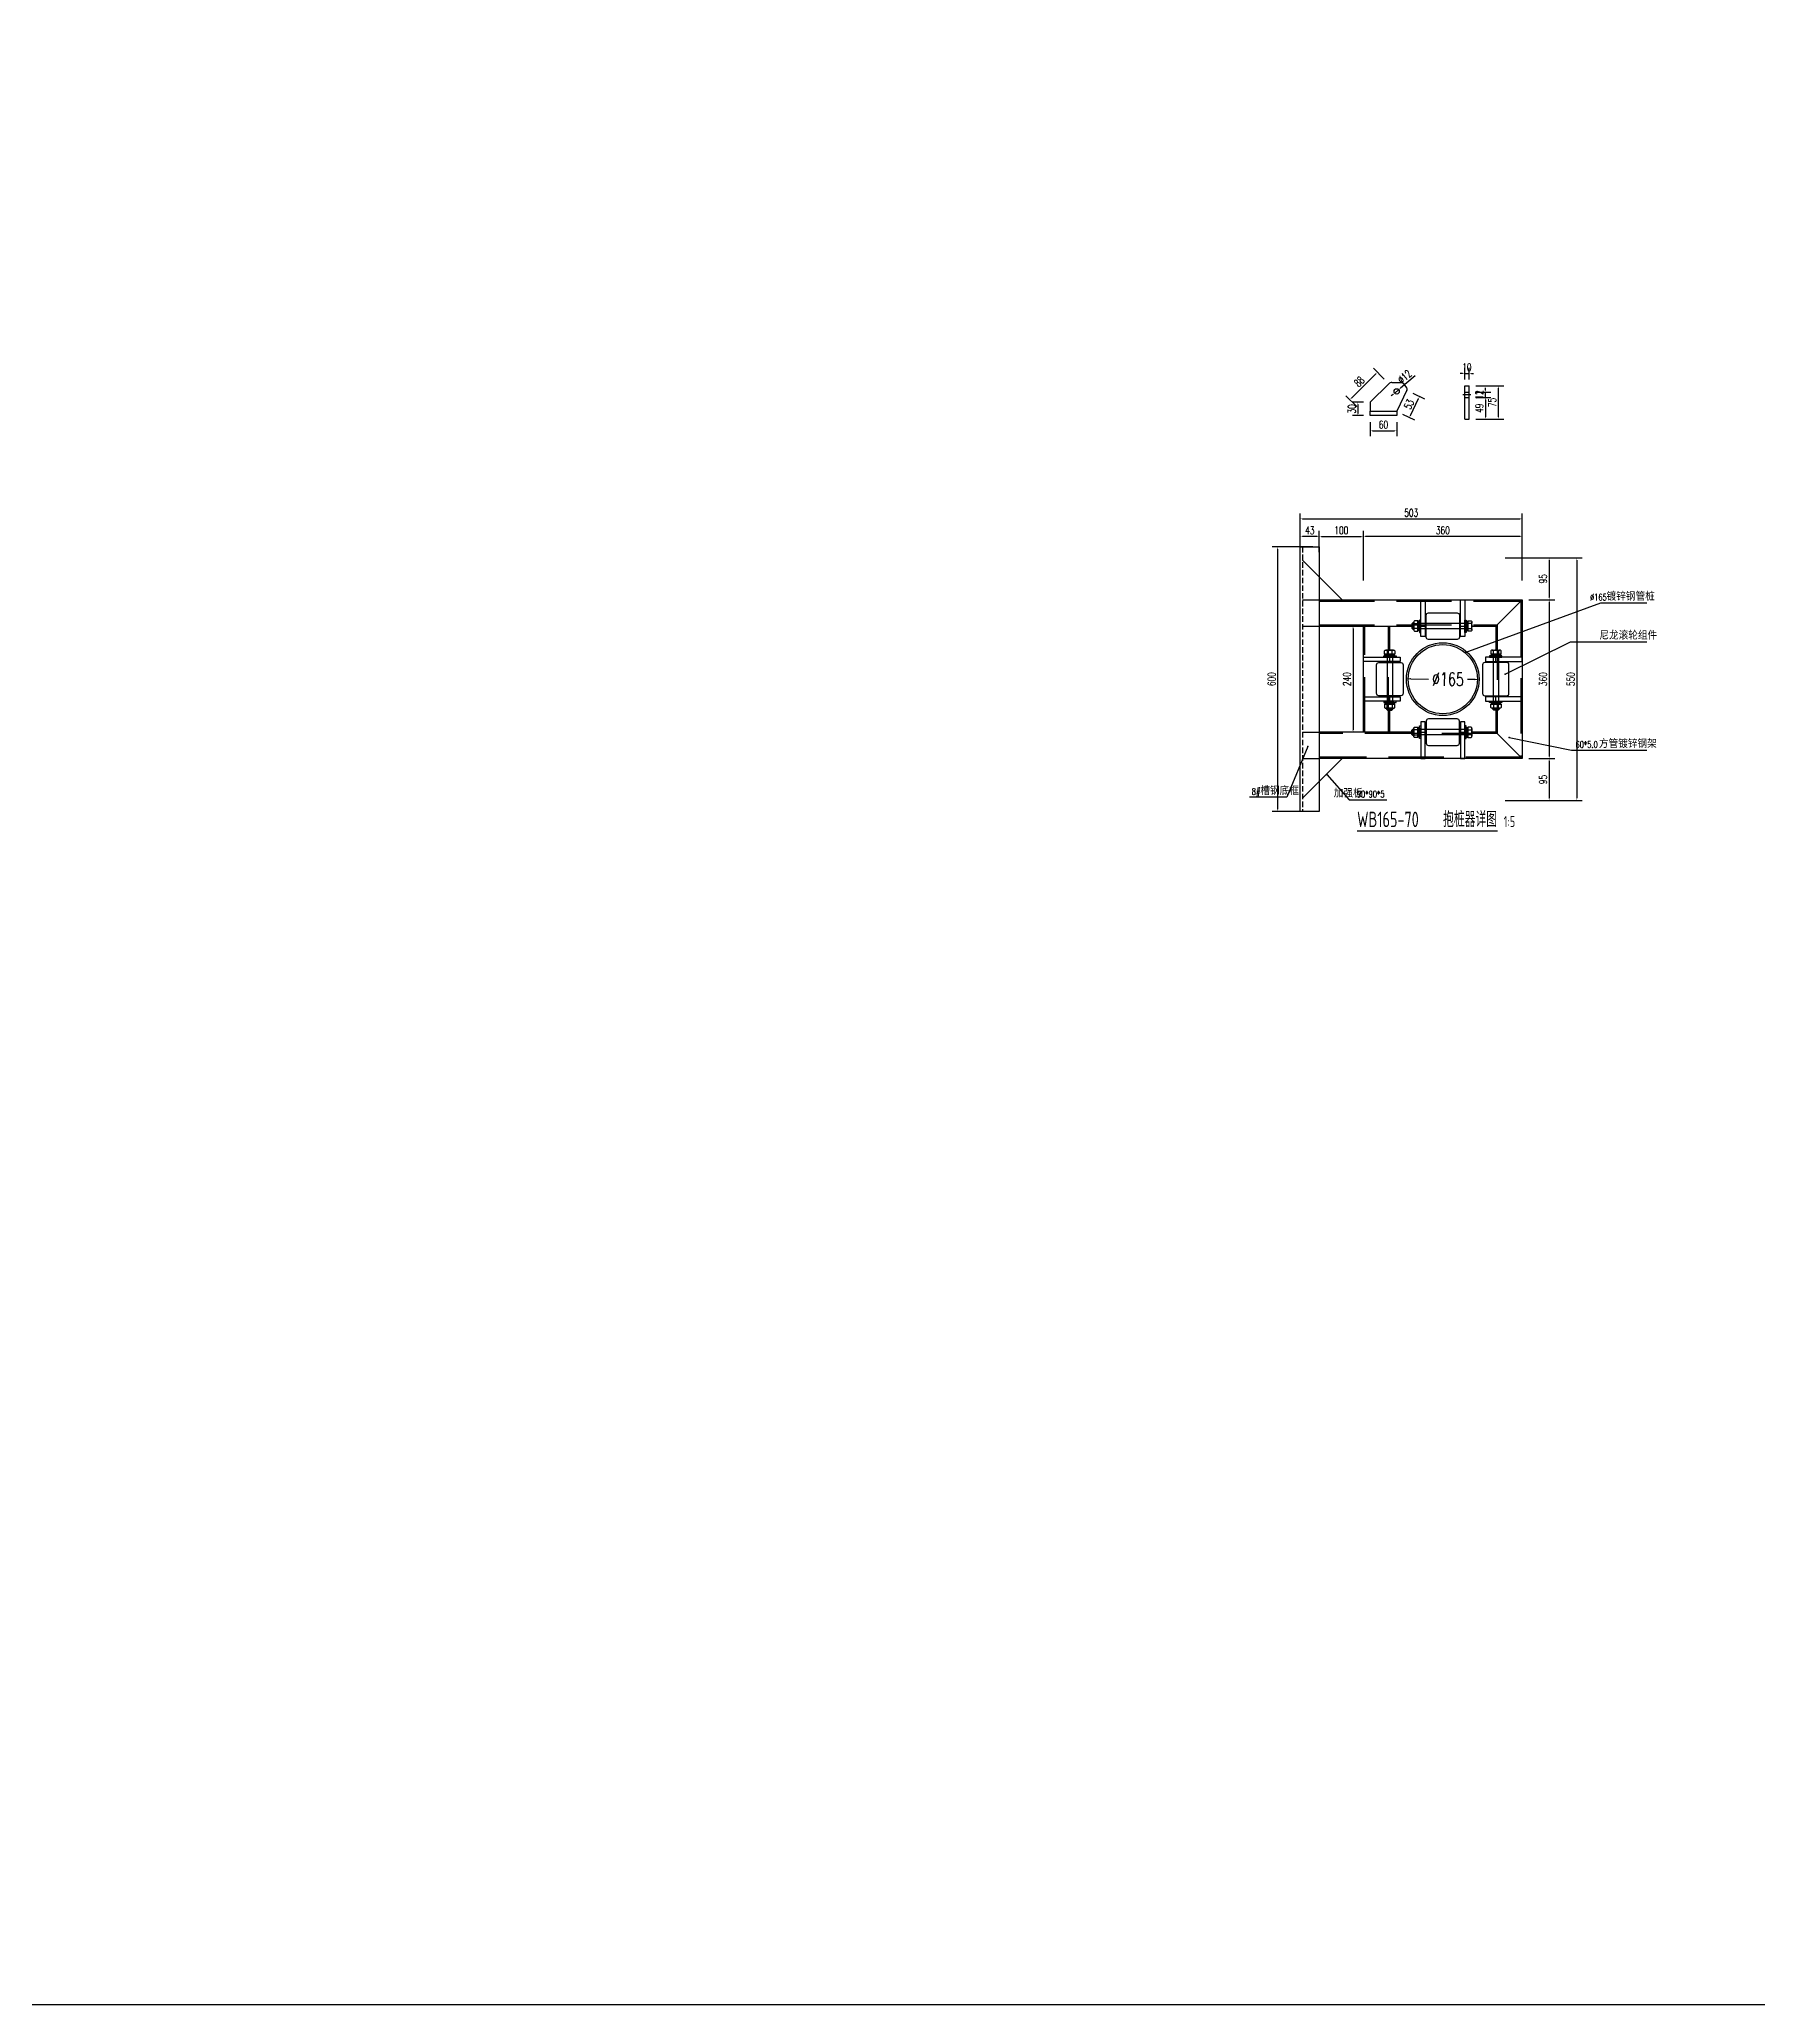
# Model space of a CAD drawing. Header units: millimetres. Extents: x 7263 to 319917, y -161937 to 156976.
# Drawn here: x 211907 to 215804, y -9988 to -5532 of the extents above; entities that cross this region are included whole.
import ezdxf

# ---------------------------------------------------------------- set-up
doc = ezdxf.new("R2010")
doc.units = ezdxf.units.MM
doc.header["$LTSCALE"] = 1000
doc.linetypes.add('ACAD_ISO03W100', pattern=[30, 12, -18])
doc.linetypes.add('DASH', pattern=[0.35, 0.25, -0.1])
for name, color, linetype in [('DIM_LEAD', 3, 'Continuous'), ('DIM_SYMB', 3, 'Continuous'), ('PUB_DIM', 3, 'Continuous'), ('PUB_TEXT', 7, 'Continuous'), ('W-STEEL_FRAME钢架', 3, 'Continuous')]:
    doc.layers.add(name, color=color, linetype=linetype)
doc.styles.add('_TCH_DIM', font='SIMPLEX.shx', dxfattribs={"bigfont": 'hztxt.shx'})
doc.styles.add('_TCH_DIM_T3', font='SIMPLEX', dxfattribs={"width": 0.705882, "bigfont": 'GBCBIG'})
doc.styles.add('STANDARD_T3', font='simplex.shx', dxfattribs={"width": 0.7, "bigfont": 'hztxt.shx'})
doc.styles.add('TSSD_DIMENSION', font='Tssdeng.shx', dxfattribs={"width": 0.7, "bigfont": 'hztxt.shx'})
doc.dimstyles.new('_T&10', dxfattribs={"dimtxt": 29.75, "dimasz": 10, "dimexe": 25, "dimexo": 30, "dimgap": 10, "dimtad": 1, "dimdec": 0, "dimzin": 0, "dimdsep": 46, "dimtxsty": '_TCH_DIM_T3', "dimblk": 'ARCHTICK', "dimcen": 0.09, "dimclrt": 7, "dimazin": 2, "dimtfac": 1, "dimtdec": 0, "dimtix": 1, "dimtmove": 2, "dimatfit": 3, "dimfxl": 0, "dimtolj": 1, "dimtzin": 0, "dimarcsym": 0})
doc.dimstyles.new('W&&5', dxfattribs={"dimtxt": 17.5, "dimasz": 5, "dimexe": 12.5, "dimexo": 15, "dimgap": 5, "dimtad": 1, "dimdec": 0, "dimzin": 0, "dimdsep": 46, "dimtxsty": 'STANDARD_T3', "dimcen": 0.09, "dimclrd": 1, "dimclre": 1, "dimclrt": 7, "dimazin": 2, "dimtfac": 1, "dimtdec": 0, "dimtix": 1, "dimtmove": 2, "dimatfit": 3, "dimfxl": 0, "dimtolj": 1, "dimtzin": 0, "dimarcsym": 0})

# ---------------------------------------------------------------- blocks, each defined once
blk = doc.blocks.new('*D256')
at = {"layer": 'Defpoints', "color": 0, "linetype": 'Continuous', "transparency": 16777216}
for p in [(214809.5, -6707.9, 0), (214809.5, -7257.9, 0), (215393.5, -7257.9)]:
    blk.add_point(p, dxfattribs=at)
at = {"layer": 'PUB_DIM', "color": 1, "linetype": 'Continuous', "lineweight": -2, "transparency": 16777216}
for p, q in [((215293.5, -6707.9), (215406, -6707.9)), ((215393.5, -6712.9), (215393.5, -7252.9)), ((215293.5, -7257.9), (215406, -7257.9))]:
    blk.add_line(p, q, dxfattribs=at)
at = {"layer": 'PUB_DIM', "color": 1, "linetype": 'Continuous', "transparency": 16777216}
for points in [[(215392.7, -6712.9), (215394.3, -6712.9), (215393.5, -6707.9)], [(215392.7, -7252.9), (215394.3, -7252.9), (215393.5, -7257.9)]]:
    blk.add_solid(points, dxfattribs=at)
at = {"layer": 'PUB_DIM', "color": 7, "linetype": 'Continuous', "transparency": 16777216, "insert": (215379.8, -6982.9), "char_height": 17.5, "attachment_point": 5, "rotation": 90, "style": 'STANDARD_T3'}
blk.add_mtext('\\A1;550', dxfattribs=at)
blk = doc.blocks.new('*D257')
at = {"layer": 'Defpoints', "color": 0, "linetype": 'Continuous', "transparency": 16777216}
for p in [(214809.5, -6707.9, 0), (215269.7, -6802.8, 0), (215330.8, -6802.8)]:
    blk.add_point(p, dxfattribs=at)
at = {"layer": 'PUB_DIM', "color": 1, "linetype": 'Continuous', "lineweight": -2, "transparency": 16777216}
for p, q in [((215230.8, -6707.9), (215343.3, -6707.9)), ((215330.8, -6712.9), (215330.8, -6797.8)), ((215284.7, -6802.8), (215343.3, -6802.8))]:
    blk.add_line(p, q, dxfattribs=at)
at = {"layer": 'PUB_DIM', "color": 1, "linetype": 'Continuous', "transparency": 16777216}
for points in [[(215329.9, -6712.9), (215331.6, -6712.9), (215330.8, -6707.9)], [(215329.9, -6797.8), (215331.6, -6797.8), (215330.8, -6802.8)]]:
    blk.add_solid(points, dxfattribs=at)
at = {"layer": 'PUB_DIM', "color": 7, "linetype": 'Continuous', "transparency": 16777216, "insert": (215317, -6755.3), "char_height": 17.5, "attachment_point": 5, "rotation": 90, "style": 'STANDARD_T3'}
blk.add_mtext('\\A1;95', dxfattribs=at)
blk = doc.blocks.new('*D258')
at = {"layer": 'Defpoints', "color": 0, "linetype": 'Continuous', "transparency": 16777216}
for p in [(215269.7, -6802.8, 0), (215269.7, -7163.1, 0), (215330.8, -7163.1)]:
    blk.add_point(p, dxfattribs=at)
at = {"layer": 'PUB_DIM', "color": 1, "linetype": 'Continuous', "lineweight": -2, "transparency": 16777216}
for p, q in [((215284.7, -6802.8), (215343.3, -6802.8)), ((215330.8, -6807.8), (215330.8, -7158.1)), ((215284.7, -7163.1), (215343.3, -7163.1))]:
    blk.add_line(p, q, dxfattribs=at)
at = {"layer": 'PUB_DIM', "color": 1, "linetype": 'Continuous', "transparency": 16777216}
for points in [[(215329.9, -6807.8), (215331.6, -6807.8), (215330.8, -6802.8)], [(215329.9, -7158.1), (215331.6, -7158.1), (215330.8, -7163.1)]]:
    blk.add_solid(points, dxfattribs=at)
at = {"layer": 'PUB_DIM', "color": 7, "linetype": 'Continuous', "transparency": 16777216, "insert": (215317, -6982.9), "char_height": 17.5, "attachment_point": 5, "rotation": 90, "style": 'STANDARD_T3'}
blk.add_mtext('\\A1;360', dxfattribs=at)
blk = doc.blocks.new('*D259')
at = {"layer": 'Defpoints', "color": 0, "linetype": 'Continuous', "transparency": 16777216}
for p in [(215269.7, -7163.1, 0), (214809.5, -7257.9), (215330.8, -7257.9)]:
    blk.add_point(p, dxfattribs=at)
at = {"layer": 'PUB_DIM', "color": 1, "linetype": 'Continuous', "lineweight": -2, "transparency": 16777216}
for p, q in [((215284.7, -7163.1), (215343.3, -7163.1)), ((215330.8, -7168.1), (215330.8, -7252.9)), ((215230.8, -7257.9), (215343.3, -7257.9))]:
    blk.add_line(p, q, dxfattribs=at)
at = {"layer": 'PUB_DIM', "color": 1, "linetype": 'Continuous', "transparency": 16777216}
for points in [[(215329.9, -7168.1), (215331.6, -7168.1), (215330.8, -7163.1)], [(215329.9, -7252.9), (215331.6, -7252.9), (215330.8, -7257.9)]]:
    blk.add_solid(points, dxfattribs=at)
at = {"layer": 'PUB_DIM', "color": 7, "linetype": 'Continuous', "transparency": 16777216, "insert": (215317, -7210.5), "char_height": 17.5, "attachment_point": 5, "rotation": 90, "style": 'STANDARD_T3'}
blk.add_mtext('\\A1;95', dxfattribs=at)
blk = doc.blocks.new('*D260')
at = {"layer": 'Defpoints', "color": 0, "linetype": 'Continuous', "transparency": 16777216}
for p in [(215007.1, -6982.1, 0), (215172.1, -6983.8)]:
    blk.add_point(p, dxfattribs=at)
at = {"layer": 'PUB_DIM', "color": 0, "linetype": 'Continuous', "lineweight": -2, "transparency": 16777216}
for p, q in [((215017.1, -6982.2), (215056.8, -6982.6)), ((215162.1, -6983.7), (215145.8, -6983.5))]:
    blk.add_line(p, q, dxfattribs=at)
at = {"layer": 'PUB_DIM', "color": 0, "linetype": 'Continuous', "transparency": 16777216}
for points in [[(215017.1, -6980.5), (215017.1, -6983.8), (215007.1, -6982.1)], [(215162.1, -6982), (215162.1, -6985.3), (215172.1, -6983.8)]]:
    blk.add_solid(points, dxfattribs=at)
at = {"layer": 'PUB_DIM', "color": 7, "linetype": 'Continuous', "transparency": 16777216, "insert": (215101.3, -6983), "char_height": 29.75, "attachment_point": 5, "rotation": 359.4171, "style": '_TCH_DIM_T3'}
blk.add_mtext('\\A1;∅165', dxfattribs=at)
blk = doc.blocks.new('*D263')
at = {"color": 1, "lineweight": -2, "transparency": 16777216}
for p, q in [((214910, -6355.2), (214884.5, -6355.2)), ((214897, -6360.2), (214897, -6380.2)), ((214910, -6385.2), (214884.5, -6385.2))]:
    blk.add_line(p, q, dxfattribs=at)
at = {"color": 1, "transparency": 16777216}
for points in [[(214896.2, -6360.2), (214897.9, -6360.2), (214897, -6355.2)], [(214896.2, -6380.2), (214897.9, -6380.2), (214897, -6385.2)]]:
    blk.add_solid(points, dxfattribs=at)
at = {"layer": 'Defpoints', "color": 0, "transparency": 16777216}
for p in [(214925, -6355.2), (214897, -6385.2), (214925, -6385.2)]:
    blk.add_point(p, dxfattribs=at)
at = {"color": 7, "transparency": 16777216, "insert": (214883.3, -6370.2), "char_height": 17.5, "attachment_point": 5, "rotation": 90, "style": 'STANDARD_T3'}
blk.add_mtext('\\A1;30', dxfattribs=at)
blk = doc.blocks.new('*D264')
at = {"color": 1, "lineweight": -2, "transparency": 16777216}
for p, q in [((214925, -6400.2), (214925, -6432.3)), ((214985, -6400.2), (214985, -6432.3)), ((214930, -6419.8), (214980, -6419.8))]:
    blk.add_line(p, q, dxfattribs=at)
at = {"color": 1, "transparency": 16777216}
for points in [[(214930, -6418.9), (214930, -6420.6), (214925, -6419.8)], [(214980, -6418.9), (214980, -6420.6), (214985, -6419.8)]]:
    blk.add_solid(points, dxfattribs=at)
at = {"layer": 'Defpoints', "color": 0, "transparency": 16777216}
for p in [(214925, -6385.2), (214985, -6385.2), (214985, -6419.8)]:
    blk.add_point(p, dxfattribs=at)
at = {"color": 7, "transparency": 16777216, "insert": (214955, -6406), "char_height": 17.5, "attachment_point": 5, "style": 'STANDARD_T3'}
blk.add_mtext('\\A1;60', dxfattribs=at)
blk = doc.blocks.new('*D265')
at = {"color": 1, "lineweight": -2, "transparency": 16777216}
for p, q in [((214956.5, -6302.5), (214932.1, -6278.1)), ((214882.4, -6345.5), (214937.4, -6290.5)), ((214894.4, -6364.6), (214870, -6340.2))]:
    blk.add_line(p, q, dxfattribs=at)
at = {"color": 1, "transparency": 16777216}
for points in [[(214936.8, -6289.9), (214938, -6291.1), (214940.9, -6287)], [(214881.8, -6344.9), (214883, -6346.1), (214878.9, -6349)]]:
    blk.add_solid(points, dxfattribs=at)
at = {"layer": 'Defpoints', "color": 0, "transparency": 16777216}
for p in [(214940.9, -6287), (214967.1, -6313.1), (214905, -6375.2)]:
    blk.add_point(p, dxfattribs=at)
at = {"color": 7, "transparency": 16777216, "insert": (214900.2, -6308.3), "char_height": 17.5, "attachment_point": 5, "rotation": 45, "style": 'STANDARD_T3'}
blk.add_mtext('\\A1;88', dxfattribs=at)
blk = doc.blocks.new('*D266')
at = {"color": 1, "lineweight": -2, "transparency": 16777216}
for p, q in [((215016.1, -6384.8), (215034.8, -6346.5)), ((215021.6, -6334.5), (215048.2, -6347.5)), ((214998.5, -6381.8), (215025.2, -6394.8))]:
    blk.add_line(p, q, dxfattribs=at)
at = {"color": 1, "transparency": 16777216}
for points in [[(215034.1, -6346.1), (215035.6, -6346.9), (215037, -6342)], [(215015.4, -6384.4), (215016.9, -6385.2), (215013.9, -6389.3)]]:
    blk.add_solid(points, dxfattribs=at)
at = {"layer": 'Defpoints', "color": 0, "transparency": 16777216}
for p in [(215008.1, -6327.9), (215037, -6342), (214985, -6375.2)]:
    blk.add_point(p, dxfattribs=at)
at = {"color": 7, "transparency": 16777216, "insert": (215013.1, -6359.6), "char_height": 17.5, "attachment_point": 5, "rotation": 64, "style": 'STANDARD_T3'}
blk.add_mtext('\\A1;53', dxfattribs=at)
blk = doc.blocks.new('*D267')
at = {"color": 1, "lineweight": -2, "transparency": 16777216}
for p, q in [((214980.5, -6334.3), (214989.6, -6326.5)), ((215026.6, -6295), (214993.4, -6323.3)), ((214976.7, -6337.5), (214972.8, -6340.8))]:
    blk.add_line(p, q, dxfattribs=at)
at = {"color": 1, "transparency": 16777216}
for points in [[(214992.9, -6322.6), (214993.9, -6323.9), (214989.6, -6326.5)], [(214976.1, -6336.9), (214977.2, -6338.2), (214980.5, -6334.3)]]:
    blk.add_solid(points, dxfattribs=at)
at = {"layer": 'Defpoints', "color": 0, "transparency": 16777216}
for p in [(214989.6, -6326.5), (214980.5, -6334.3)]:
    blk.add_point(p, dxfattribs=at)
at = {"color": 7, "transparency": 16777216, "insert": (215003, -6297), "char_height": 17.5, "attachment_point": 5, "rotation": 40.4405, "style": 'STANDARD_T3'}
blk.add_mtext('\\A1;∅12', dxfattribs=at)
blk = doc.blocks.new('*D268')
at = {"color": 1, "lineweight": -2, "transparency": 16777216}
for p, q in [((215139.3, -6303.2), (215139.3, -6277)), ((215149.3, -6303.2), (215149.3, -6277)), ((215134.3, -6289.5), (215129.3, -6289.5)), ((215139.3, -6289.5), (215149.3, -6289.5)), ((215154.3, -6289.5), (215159.3, -6289.5))]:
    blk.add_line(p, q, dxfattribs=at)
at = {"color": 1, "transparency": 16777216}
for points in [[(215134.3, -6288.7), (215134.3, -6290.3), (215139.3, -6289.5)], [(215154.3, -6288.7), (215154.3, -6290.3), (215149.3, -6289.5)]]:
    blk.add_solid(points, dxfattribs=at)
at = {"layer": 'Defpoints', "color": 0, "transparency": 16777216}
for p in [(215139.3, -6318.2), (215149.3, -6289.5), (215149.3, -6318.2)]:
    blk.add_point(p, dxfattribs=at)
at = {"color": 7, "transparency": 16777216, "insert": (215144.3, -6275.7), "char_height": 17.5, "attachment_point": 5, "style": 'STANDARD_T3'}
blk.add_mtext('\\A1;10', dxfattribs=at)
blk = doc.blocks.new('*D269')
at = {"color": 1, "lineweight": -2, "transparency": 16777216}
for p, q in [((215164.3, -6318.2), (215227.9, -6318.2)), ((215215.4, -6323.2), (215215.4, -6388.2)), ((215164.3, -6393.2), (215227.9, -6393.2))]:
    blk.add_line(p, q, dxfattribs=at)
at = {"color": 1, "transparency": 16777216}
for points in [[(215214.5, -6323.2), (215216.2, -6323.2), (215215.4, -6318.2)], [(215214.5, -6388.2), (215216.2, -6388.2), (215215.4, -6393.2)]]:
    blk.add_solid(points, dxfattribs=at)
at = {"layer": 'Defpoints', "color": 0, "transparency": 16777216}
for p in [(215149.3, -6318.2), (215149.3, -6393.2), (215215.4, -6393.2)]:
    blk.add_point(p, dxfattribs=at)
at = {"color": 7, "transparency": 16777216, "insert": (215201.6, -6355.7), "char_height": 17.5, "attachment_point": 5, "rotation": 90, "style": 'STANDARD_T3'}
blk.add_mtext('\\A1;75', dxfattribs=at)
blk = doc.blocks.new('*D270')
at = {"color": 1, "lineweight": -2, "transparency": 16777216}
for p, q in [((215164.3, -6344.4), (215198.6, -6344.4)), ((215186.1, -6349.4), (215186.1, -6388.2)), ((215164.3, -6393.2), (215198.6, -6393.2))]:
    blk.add_line(p, q, dxfattribs=at)
at = {"color": 1, "transparency": 16777216}
for points in [[(215185.3, -6349.4), (215186.9, -6349.4), (215186.1, -6344.4)], [(215185.3, -6388.2), (215186.9, -6388.2), (215186.1, -6393.2)]]:
    blk.add_solid(points, dxfattribs=at)
at = {"layer": 'Defpoints', "color": 0, "transparency": 16777216}
for p in [(215149.3, -6344.4), (215149.3, -6393.2), (215186.1, -6393.2)]:
    blk.add_point(p, dxfattribs=at)
at = {"color": 7, "transparency": 16777216, "insert": (215172.4, -6368.8), "char_height": 17.5, "attachment_point": 5, "rotation": 90, "style": 'STANDARD_T3'}
blk.add_mtext('\\A1;49', dxfattribs=at)
blk = doc.blocks.new('*D271')
at = {"color": 1, "lineweight": -2, "transparency": 16777216}
for p, q in [((215186.1, -6327.4), (215186.1, -6322.4)), ((215164.3, -6332.4), (215198.6, -6332.4)), ((215164.3, -6344.4), (215198.6, -6344.4)), ((215186.1, -6344.4), (215186.1, -6332.4)), ((215186.1, -6349.4), (215186.1, -6354.4))]:
    blk.add_line(p, q, dxfattribs=at)
at = {"color": 1, "transparency": 16777216}
for points in [[(215185.3, -6327.4), (215186.9, -6327.4), (215186.1, -6332.4)], [(215185.3, -6349.4), (215186.9, -6349.4), (215186.1, -6344.4)]]:
    blk.add_solid(points, dxfattribs=at)
at = {"layer": 'Defpoints', "color": 0, "transparency": 16777216}
for p in [(215149.3, -6332.4), (215149.3, -6344.4), (215186.1, -6332.4)]:
    blk.add_point(p, dxfattribs=at)
at = {"color": 7, "transparency": 16777216, "insert": (215172.4, -6338.4), "char_height": 17.5, "attachment_point": 5, "rotation": 90, "style": 'STANDARD_T3'}
blk.add_mtext('\\A1;12', dxfattribs=at)
blk = doc.blocks.new('*D253')
at = {"layer": 'Defpoints', "color": 0, "linetype": 'Continuous', "transparency": 16777216}
for p in [(214909.5, -6659.3), (215269.7, -6802.8, 0), (214909.5, -6862.8, 0)]:
    blk.add_point(p, dxfattribs=at)
at = {"layer": 'PUB_DIM', "color": 1, "linetype": 'Continuous', "lineweight": -2, "transparency": 16777216}
for p, q in [((214909.5, -6759.3), (214909.5, -6646.8)), ((215264.7, -6659.3), (214914.5, -6659.3)), ((215269.7, -6759.3), (215269.7, -6646.8))]:
    blk.add_line(p, q, dxfattribs=at)
at = {"layer": 'PUB_DIM', "color": 1, "linetype": 'Continuous', "transparency": 16777216}
for points in [[(214914.5, -6658.5), (214914.5, -6660.1), (214909.5, -6659.3)], [(215264.7, -6658.5), (215264.7, -6660.1), (215269.7, -6659.3)]]:
    blk.add_solid(points, dxfattribs=at)
at = {"layer": 'PUB_DIM', "color": 7, "linetype": 'Continuous', "transparency": 16777216, "insert": (215089.6, -6645.5), "char_height": 17.5, "attachment_point": 5, "style": 'STANDARD_T3'}
blk.add_mtext('\\A1;360', dxfattribs=at)
blk = doc.blocks.new('*D254')
at = {"layer": 'Defpoints', "color": 0, "linetype": 'Continuous', "transparency": 16777216}
for p in [(214766.5, -6659.3), (214766.5, -6707.9, 0), (214809.5, -6710.3)]:
    blk.add_point(p, dxfattribs=at)
at = {"layer": 'PUB_DIM', "color": 1, "linetype": 'Continuous', "lineweight": -2, "transparency": 16777216}
for p, q in [((214766.5, -6692.9), (214766.5, -6646.8)), ((214804.5, -6659.3), (214771.5, -6659.3)), ((214809.5, -6695.3), (214809.5, -6646.8))]:
    blk.add_line(p, q, dxfattribs=at)
at = {"layer": 'PUB_DIM', "color": 1, "linetype": 'Continuous', "transparency": 16777216}
for points in [[(214771.5, -6658.5), (214771.5, -6660.1), (214766.5, -6659.3)], [(214804.5, -6658.5), (214804.5, -6660.1), (214809.5, -6659.3)]]:
    blk.add_solid(points, dxfattribs=at)
at = {"layer": 'PUB_DIM', "color": 7, "linetype": 'Continuous', "transparency": 16777216, "insert": (214788, -6645.5), "char_height": 17.5, "attachment_point": 5, "style": 'STANDARD_T3'}
blk.add_mtext('\\A1;43', dxfattribs=at)
blk = doc.blocks.new('*D255')
at = {"layer": 'Defpoints', "color": 0, "transparency": 16777216}
for p in [(214909.5, -6659.3), (214809.5, -6710.3), (214909.5, -6862.8, 0)]:
    blk.add_point(p, dxfattribs=at)
at = {"layer": 'PUB_DIM', "color": 1, "lineweight": -2, "transparency": 16777216}
for p, q in [((214809.5, -6695.3), (214809.5, -6646.8)), ((214814.5, -6659.3), (214904.5, -6659.3)), ((214909.5, -6759.3), (214909.5, -6646.8))]:
    blk.add_line(p, q, dxfattribs=at)
at = {"layer": 'PUB_DIM', "color": 1, "transparency": 16777216}
for points in [[(214814.5, -6658.5), (214814.5, -6660.1), (214809.5, -6659.3)], [(214904.5, -6658.5), (214904.5, -6660.1), (214909.5, -6659.3)]]:
    blk.add_solid(points, dxfattribs=at)
at = {"layer": 'PUB_DIM', "color": 7, "transparency": 16777216, "insert": (214859.5, -6645.5), "char_height": 17.5, "attachment_point": 5, "style": 'STANDARD_T3'}
blk.add_mtext('\\A1;100', dxfattribs=at)
blk = doc.blocks.new('*D284')
at = {"layer": 'Defpoints', "color": 0, "linetype": 'Continuous', "transparency": 16777216}
for p in [(215269.7, -6619.5), (214766.5, -6682.9, 0), (215269.7, -6802.8, 0)]:
    blk.add_point(p, dxfattribs=at)
at = {"layer": 'PUB_DIM', "color": 1, "linetype": 'Continuous', "lineweight": -2, "transparency": 16777216}
for p, q in [((214766.5, -6667.9), (214766.5, -6607)), ((214771.5, -6619.5), (215264.7, -6619.5)), ((215269.7, -6719.5), (215269.7, -6607))]:
    blk.add_line(p, q, dxfattribs=at)
at = {"layer": 'PUB_DIM', "color": 1, "linetype": 'Continuous', "transparency": 16777216}
for points in [[(214771.5, -6618.7), (214771.5, -6620.3), (214766.5, -6619.5)], [(215264.7, -6618.7), (215264.7, -6620.3), (215269.7, -6619.5)]]:
    blk.add_solid(points, dxfattribs=at)
at = {"layer": 'PUB_DIM', "color": 7, "linetype": 'Continuous', "transparency": 16777216, "insert": (215018.1, -6605.8), "char_height": 17.5, "attachment_point": 5, "style": 'STANDARD_T3'}
blk.add_mtext('\\A1;503', dxfattribs=at)
blk = doc.blocks.new('*D289')
at = {"layer": 'Defpoints', "color": 0, "linetype": 'Continuous', "transparency": 16777216}
for p in [(214909.5, -6862.8, 0), (214886, -7103.1), (214909.5, -7103.1, 0)]:
    blk.add_point(p, dxfattribs=at)
at = {"layer": 'PUB_DIM', "color": 1, "linetype": 'Continuous', "lineweight": -2, "transparency": 16777216}
for p, q in [((214894.5, -6862.8), (214873.5, -6862.8)), ((214886, -6867.8), (214886, -7098.1)), ((214894.5, -7103.1), (214873.5, -7103.1))]:
    blk.add_line(p, q, dxfattribs=at)
at = {"layer": 'PUB_DIM', "color": 1, "linetype": 'Continuous', "transparency": 16777216}
for points in [[(214885.1, -6867.8), (214886.8, -6867.8), (214886, -6862.8)], [(214885.1, -7098.1), (214886.8, -7098.1), (214886, -7103.1)]]:
    blk.add_solid(points, dxfattribs=at)
at = {"layer": 'PUB_DIM', "color": 7, "linetype": 'Continuous', "transparency": 16777216, "insert": (214872.2, -6982.9), "char_height": 17.5, "attachment_point": 5, "rotation": 90, "style": 'STANDARD_T3'}
blk.add_mtext('\\A1;240', dxfattribs=at)
blk = doc.blocks.new('*D290')
at = {"layer": 'Defpoints', "color": 0, "linetype": 'Continuous', "transparency": 16777216}
for p in [(214809.5, -6682.9, 0), (214714.9, -7282.9), (214809.5, -7282.9, 0)]:
    blk.add_point(p, dxfattribs=at)
at = {"layer": 'PUB_DIM', "color": 1, "linetype": 'Continuous', "lineweight": -2, "transparency": 16777216}
for p, q in [((214794.5, -6682.9), (214702.4, -6682.9)), ((214714.9, -6687.9), (214714.9, -7277.9)), ((214794.5, -7282.9), (214702.4, -7282.9))]:
    blk.add_line(p, q, dxfattribs=at)
at = {"layer": 'PUB_DIM', "color": 1, "linetype": 'Continuous', "transparency": 16777216}
for points in [[(214714.1, -6687.9), (214715.7, -6687.9), (214714.9, -6682.9)], [(214714.1, -7277.9), (214715.7, -7277.9), (214714.9, -7282.9)]]:
    blk.add_solid(points, dxfattribs=at)
at = {"layer": 'PUB_DIM', "color": 7, "linetype": 'Continuous', "transparency": 16777216, "insert": (214701.2, -6982.9), "char_height": 17.5, "attachment_point": 5, "rotation": 90, "style": 'STANDARD_T3'}
blk.add_mtext('\\A1;600', dxfattribs=at)

msp = doc.modelspace()

# ---------------------------------------------------------------- linework, layer by layer
for p, q in [((214925, -6355.2), (214967.1, -6313.1)), ((215008.1, -6327.9), (214985, -6375.2)), ((215000, -6311.6), (215007.1, -6322.1)), ((215139.3, -6393.2), (215139.3, -6318.2)), ((215139.3, -6318.2), (215149.3, -6318.2)), ((215149.3, -6393.2), (215149.3, -6318.2)), ((214925, -6355.2), (214925, -6375.2)), ((215153.3, -6338.4), (215135.3, -6338.4)), ((215139.3, -6332.4), (215149.3, -6332.4)), ((215139.3, -6344.4), (215149.3, -6344.4)), ((215139.3, -6393.2), (215149.3, -6393.2)), ((214809.5, -6707.9, 0), (214809.5, -7257.9, 0)), ((214861.5, -6802.8, 0), (214809.5, -6750.8, 0)), ((215209.7, -6862.8, 0), (215269.7, -6802.8, 0)), ((214909.5, -7103.1, 0), (214909.5, -6862.8, 0)), ((214969.5, -6916.9, 0), (214969.5, -6862.8, 0)), ((215025.6, -6856.8), (215032.6, -6856.8)), ((215036.6, -6863.3), (215032.6, -6860)), ((215036.6, -6865.6), (215032.6, -6862.3)), ((215142.6, -6863.3), (215146.6, -6860)), ((215142.6, -6865.6), (215146.6, -6862.3)), ((215153.6, -6856.8), (215146.6, -6856.8)), ((215155.6, -6870.8), (215155.6, -6853.8)), ((215032.6, -6867.8), (215025.6, -6867.8)), ((215146.6, -6867.8), (215153.6, -6867.8)), ((214977.5, -6916.9), (214960.5, -6916.9)), ((214963.5, -6918.9), (214963.5, -6925.9)), ((214970, -6929.9), (214966.7, -6925.9)), ((214972.3, -6929.9), (214969, -6925.9)), ((214974.5, -6925.9), (214974.5, -6918.9)), ((215201.7, -6916.9), (215218.7, -6916.9)), ((215204.7, -6925.9), (215204.7, -6918.9)), ((215206.9, -6929.9), (215210.2, -6925.9)), ((215209.2, -6929.9), (215212.5, -6925.9)), ((215215.7, -6918.9), (215215.7, -6925.9)), ((214963.5, -7046.9), (214963.5, -7039.9)), ((214970, -7035.9), (214966.7, -7039.9)), ((214972.3, -7035.9), (214969, -7039.9)), ((214974.5, -7039.9), (214974.5, -7046.9)), ((215204.7, -7039.9), (215204.7, -7046.9)), ((215206.9, -7035.9), (215210.2, -7039.9)), ((215209.2, -7035.9), (215212.5, -7039.9)), ((215215.7, -7046.9), (215215.7, -7039.9)), ((214969.5, -7103.1, 0), (214969.5, -7050.9, 0)), ((215032.6, -7098.1), (215025.6, -7098.1)), ((215025.6, -7109.1), (215032.6, -7109.1)), ((215036.6, -7100.2), (215032.6, -7103.6)), ((215036.6, -7102.5), (215032.6, -7105.9)), ((215142.6, -7100.2), (215146.6, -7103.6)), ((215142.6, -7102.5), (215146.6, -7105.9)), ((215146.6, -7098.1), (215153.6, -7098.1)), ((215153.6, -7109.1), (215146.6, -7109.1)), ((215155.6, -7095.1), (215155.6, -7112.1)), ((215209.7, -7103.1, 0), (215269.7, -7163.1, 0)), ((214861.5, -7163.1, 0), (214809.5, -7215.1, 0)), ((214871.5, -7163.1, 0), (214871.5, -7163.1, 0))]:
    msp.add_line(p, q)
at = {"color": 0}
for p, q in [((214974.2, -6310.2), (214996.5, -6310.2)), ((214925, -6385.2), (214925, -6375.2)), ((214925, -6375.2), (214985, -6375.2)), ((214985, -6385.2), (214925, -6385.2)), ((214985, -6375.2), (214985, -6385.2))]:
    msp.add_line(p, q, dxfattribs=at)
at = {"linetype": 'DASH', "ltscale": 0.05}
msp.add_line((214771.5, -6682.9, 0), (214771.5, -7282.9, 0), dxfattribs=at)
at = {"linetype": 'DASH', "ltscale": 0.5}
for p, q in [((214809.5, -6750.8, 0), (214771.5, -6712.8, 0)), ((214771.5, -6802.8, 0), (214809.5, -6802.8, 0)), ((214771.5, -6862.8, 0), (214809.5, -6862.8, 0)), ((214912.5, -7103.1, 0), (214912.5, -6862.8, 0)), ((214966.5, -7103.1, 0), (214966.5, -6862.8, 0)), ((214771.5, -7103.1, 0), (214809.5, -7103.1, 0)), ((214771.5, -7163.1, 0), (214809.5, -7163.1, 0)), ((214809.5, -7215.1, 0), (214771.5, -7253.1, 0))]:
    msp.add_line(p, q, dxfattribs=at)
at = {"color": 4}
for p, q in [((215023.6, -6862.3), (215019.6, -6862.3)), ((215023.6, -6856.3), (215020.6, -6856.3)), ((215020.6, -6868.3), (215023.6, -6868.3)), ((214963, -7048.9), (214963, -7051.9)), ((214969, -7048.9), (214969, -7052.9)), ((214975, -7051.9), (214975, -7048.9)), ((215204.2, -7051.9), (215204.2, -7048.9)), ((215210.2, -7048.9), (215210.2, -7052.9)), ((215216.2, -7048.9), (215216.2, -7051.9)), ((215023.6, -7103.6), (215019.6, -7103.6)), ((215020.6, -7097.6), (215023.6, -7097.6)), ((215023.6, -7109.6), (215020.6, -7109.6))]:
    msp.add_line(p, q, dxfattribs=at)
at = {"color": 6, "linetype": 'ACAD_ISO03W100'}
for p, q in [((215139.6, -6856.8), (215039.6, -6856.8)), ((215139.6, -6868.8), (215039.6, -6868.8)), ((214963.5, -6932.9), (214963.5, -7032.9)), ((214975.5, -6932.9), (214975.5, -7032.9)), ((215203.7, -6932.9), (215203.7, -7032.9)), ((215215.7, -6932.9), (215215.7, -7032.9)), ((215139.6, -7097.1), (215039.6, -7097.1)), ((215139.6, -7109.1), (215039.6, -7109.1))]:
    msp.add_line(p, q, dxfattribs=at)
at = {"color": 2}
for p, q in [((215039.6, -6862.8), (215049.6, -6862.8)), ((215129.6, -6862.8), (215139.6, -6862.8)), ((214969.5, -6942.9), (214969.5, -6932.9)), ((215209.7, -6942.9), (215209.7, -6932.9)), ((214969.5, -7032.9), (214969.5, -7022.9)), ((215209.7, -7032.9), (215209.7, -7022.9)), ((215039.6, -7103.1), (215049.6, -7103.1)), ((215129.6, -7103.1), (215139.6, -7103.1))]:
    msp.add_line(p, q, dxfattribs=at)
at = {"elevation": 0}
for points in [[(214809.5, -6682.9), (214809.5, -7282.9), (214766.5, -7282.9), (214766.5, -6682.9)], [(215049.6, -6802.8), (215049.6, -6886.3), (215039.6, -6886.3), (215039.6, -6802.8)], [(215139.6, -6802.8), (215139.6, -6886.3), (215129.6, -6886.3), (215129.6, -6802.8)], [(214909.5, -6932.9), (214993, -6932.9), (214993, -6942.9), (214909.5, -6942.9)], [(215269.7, -6932.9), (215186.2, -6932.9), (215186.2, -6942.9), (215269.7, -6942.9)], [(214909.5, -7022.9), (214993, -7022.9), (214993, -7032.9), (214909.5, -7032.9)], [(215269.7, -7022.9), (215186.2, -7022.9), (215186.2, -7032.9), (215269.7, -7032.9)], [(215049.6, -7163.1), (215049.6, -7079.6), (215039.6, -7079.6), (215039.6, -7163.1)], [(215139.6, -7163.1), (215139.6, -7079.6), (215129.6, -7079.6), (215129.6, -7163.1)]]:
    msp.add_lwpolyline(points, close=True, dxfattribs=at)
for points in [[(214809.5, -6802.8), (215269.7, -6802.8), (215269.7, -7163.1), (214809.5, -7163.1)], [(214809.5, -6862.8), (215021.6, -6862.8)], [(215155.6, -6862.8), (215209.7, -6862.8), (215209.7, -6916.9)], [(215209.7, -7050.9), (215209.7, -7103.1), (215155.6, -7103.1)], [(215021.6, -7103.1), (214809.5, -7103.1)]]:
    msp.add_lwpolyline(points, dxfattribs=at)
at = {"linetype": 'DASH', "ltscale": 0.5, "elevation": 0}
for points in [[(214809.5, -6805.8), (215266.7, -6805.8), (215266.7, -7160.1), (214809.5, -7160.1)], [(214809.5, -6859.8), (215212.7, -6859.8), (215212.7, -7106.1), (214809.5, -7106.1)]]:
    msp.add_lwpolyline(points, dxfattribs=at)
for points in [[(215019.6, -6867.3), (215021.6, -6869.3), (215021.6, -6855.3), (215019.6, -6857.3)], [(215023.6, -6870.8), (215023.6, -6867.8), (215023.6, -6856.8), (215023.6, -6853.8)], [(214977.5, -7048.9), (214974.5, -7048.9), (214963.5, -7048.9), (214960.5, -7048.9)], [(214974, -7052.9), (214976, -7050.9), (214962, -7050.9), (214964, -7052.9)], [(215201.7, -7048.9), (215204.7, -7048.9), (215215.7, -7048.9), (215218.7, -7048.9)], [(215205.2, -7052.9), (215203.2, -7050.9), (215217.2, -7050.9), (215215.2, -7052.9)], [(215019.6, -7098.6), (215021.6, -7096.6), (215021.6, -7110.6), (215019.6, -7108.6)], [(215023.6, -7095.1), (215023.6, -7098.1), (215023.6, -7109.1), (215023.6, -7112.1)]]:
    msp.add_lwpolyline(points, close=True)
for points in [[(215021.6, -6869.3), (215023.6, -6869.3), (215023.6, -6855.3), (215021.6, -6855.3)], [(215036.6, -6848.8), (215036.6, -6876.8), (215039.6, -6876.8), (215039.6, -6848.8), (215036.6, -6848.8), (215036.6, -6849.8)], [(215142.6, -6848.8), (215142.6, -6876.8), (215139.6, -6876.8), (215139.6, -6848.8), (215142.6, -6848.8), (215142.6, -6849.8)], [(214955.5, -6929.9), (214983.5, -6929.9), (214983.5, -6932.9), (214955.5, -6932.9), (214955.5, -6929.9), (214956.5, -6929.9)], [(215223.7, -6929.9), (215195.7, -6929.9), (215195.7, -6932.9), (215223.7, -6932.9), (215223.7, -6929.9), (215222.7, -6929.9)], [(214955.5, -7035.9), (214983.5, -7035.9), (214983.5, -7032.9), (214955.5, -7032.9), (214955.5, -7035.9), (214956.5, -7035.9)], [(215223.7, -7035.9), (215195.7, -7035.9), (215195.7, -7032.9), (215223.7, -7032.9), (215223.7, -7035.9), (215222.7, -7035.9)], [(214976, -7050.9), (214976, -7048.9), (214962, -7048.9), (214962, -7050.9)], [(215203.2, -7050.9), (215203.2, -7048.9), (215217.2, -7048.9), (215217.2, -7050.9)], [(215021.6, -7096.6), (215023.6, -7096.6), (215023.6, -7110.6), (215021.6, -7110.6)], [(215036.6, -7117.1), (215036.6, -7089.1), (215039.6, -7089.1), (215039.6, -7117.1), (215036.6, -7117.1), (215036.6, -7116.1)], [(215142.6, -7117.1), (215142.6, -7089.1), (215139.6, -7089.1), (215139.6, -7117.1), (215142.6, -7117.1), (215142.6, -7116.1)]]:
    msp.add_lwpolyline(points)
for points in [[(215025.6, -6873.8), (215032.6, -6873.8), (215032.6, -6872.8), (215036.6, -6872.8), (215036.6, -6851.8), (215032.6, -6851.8), (215032.6, -6872.8), (215032.6, -6850.8), (215025.6, -6850.8, 0.666667), (215025.6, -6856.8, 0.363636), (215025.6, -6867.8, 0.666667)], [(215057.1, -6832.8), (215122.1, -6832.8, -0.414214), (215127.1, -6837.8), (215127.1, -6887.8, -0.414214), (215122.1, -6892.8), (215057.1, -6892.8, -0.414214), (215052.1, -6887.8), (215052.1, -6837.8, -0.414214)], [(215153.6, -6873.8), (215146.6, -6873.8), (215146.6, -6872.8), (215142.6, -6872.8), (215142.6, -6851.8), (215146.6, -6851.8), (215146.6, -6872.8), (215146.6, -6850.8), (215153.6, -6850.8, -0.666667), (215153.6, -6856.8, -0.363636), (215153.6, -6867.8, -0.666667)], [(214939.5, -7015.4), (214939.5, -6950.4, -0.414214), (214944.5, -6945.4), (214994.5, -6945.4, -0.414214), (214999.5, -6950.4), (214999.5, -7015.4, -0.414214), (214994.5, -7020.4), (214944.5, -7020.4, -0.414214)], [(214980.5, -6918.9), (214980.5, -6925.9), (214979.5, -6925.9), (214979.5, -6929.9), (214958.5, -6929.9), (214958.5, -6925.9), (214979.5, -6925.9), (214957.5, -6925.9), (214957.5, -6918.9, -0.666667), (214963.5, -6918.9, -0.363636), (214974.5, -6918.9, -0.666667)], [(215239.7, -7015.4), (215239.7, -6950.4, 0.414214), (215234.7, -6945.4), (215184.7, -6945.4, 0.414214), (215179.7, -6950.4), (215179.7, -7015.4, 0.414214), (215184.7, -7020.4), (215234.7, -7020.4, 0.414214)], [(215198.7, -6918.9), (215198.7, -6925.9), (215199.7, -6925.9), (215199.7, -6929.9), (215220.7, -6929.9), (215220.7, -6925.9), (215199.7, -6925.9), (215221.7, -6925.9), (215221.7, -6918.9, 0.666667), (215215.7, -6918.9, 0.363636), (215204.7, -6918.9, 0.666667)], [(214980.5, -7046.9), (214980.5, -7039.9), (214979.5, -7039.9), (214979.5, -7035.9), (214958.5, -7035.9), (214958.5, -7039.9), (214979.5, -7039.9), (214957.5, -7039.9), (214957.5, -7046.9, 0.666667), (214963.5, -7046.9, 0.363636), (214974.5, -7046.9, 0.666667)], [(215198.7, -7046.9), (215198.7, -7039.9), (215199.7, -7039.9), (215199.7, -7035.9), (215220.7, -7035.9), (215220.7, -7039.9), (215199.7, -7039.9), (215221.7, -7039.9), (215221.7, -7046.9, -0.666667), (215215.7, -7046.9, -0.363636), (215204.7, -7046.9, -0.666667)], [(215057.1, -7133.1), (215122.1, -7133.1, 0.414214), (215127.1, -7128.1), (215127.1, -7078.1, 0.414214), (215122.1, -7073.1), (215057.1, -7073.1, 0.414214), (215052.1, -7078.1), (215052.1, -7128.1, 0.414214)], [(215025.6, -7092.1), (215032.6, -7092.1), (215032.6, -7093.1), (215036.6, -7093.1), (215036.6, -7114.1), (215032.6, -7114.1), (215032.6, -7093.1), (215032.6, -7115.1), (215025.6, -7115.1, -0.666667), (215025.6, -7109.1, -0.363636), (215025.6, -7098.1, -0.666667)], [(215153.6, -7092.1), (215146.6, -7092.1), (215146.6, -7093.1), (215142.6, -7093.1), (215142.6, -7114.1), (215146.6, -7114.1), (215146.6, -7093.1), (215146.6, -7115.1), (215153.6, -7115.1, 0.666667), (215153.6, -7109.1, 0.363636), (215153.6, -7098.1, 0.666667)]]:
    msp.add_lwpolyline(points, format="xyb", close=True)
msp.add_circle((214985, -6330.4), 6)
at = {"color": 1}
for radius in [82.5, 78.5]:
    msp.add_circle((215089.6, -6982.9, 0), radius, dxfattribs=at)
for centre, radius, start, end in [((214974.2, -6320.2), 10, 90, 135), ((214996.5, -6315.2), 5, 46.0565, 90), ((215003.6, -6325.7), 5, 334, 46.0565)]:
    msp.add_arc(centre, radius, start, end)
at = {"layer": 'DIM_LEAD', "linetype": 'Continuous'}
for p, q in [((215140.4, -6922.4), (215448.1, -6809.9)), ((215448.1, -6809.9), (215552, -6809.9)), ((215231, -6971.5), (215378.9, -6898.4)), ((215378.9, -6898.4), (215552, -6898.4)), ((215240.1, -7115.1), (215381.2, -7143.9)), ((214783.4, -7135.6), (214735.7, -7250.7)), ((215381.2, -7143.9), (215552, -7143.9)), ((214826.9, -7199.4), (214877.2, -7256.2)), ((214735.7, -7250.7), (214651.1, -7250.7)), ((214877.2, -7256.2), (214963, -7256.2))]:
    msp.add_line(p, q, dxfattribs=at)
at = {"layer": 'DIM_LEAD', "linetype": 'Continuous', "const_width": 2}
for points in [[(215139.5, -6922.7, 1), (215141.4, -6922.1, 1)], [(215230.1, -6971.9, 1), (215231.9, -6971, 1)], [(215239.1, -7114.9, 1), (215241.1, -7115.3, 1)], [(214783.7, -7134.7, 1), (214783, -7136.5, 1)], [(214826.3, -7198.7, 1), (214827.6, -7200.2, 1)]]:
    msp.add_lwpolyline(points, format="xyb", close=True, dxfattribs=at)
at = {"layer": 'DIM_SYMB', "const_width": 3.5}
msp.add_lwpolyline([(214895.2, -7327.3), (215213.8, -7327.3)], dxfattribs=at)
at = {"layer": 'W-STEEL_FRAME钢架'}
msp.add_lwpolyline([(203965.6, -1989.7), (219700.4, -1989.7), (219700.4, -9988.5), (203965.6, -9988.5)], close=True, dxfattribs=at)

# ---------------------------------------------------------------- texts
at = {"layer": 'PUB_TEXT', "color": 7, "linetype": 'Continuous', "style": '_TCH_DIM', "width": 0.705882}
for s, p in [('%%C165', (215423.5, -6804.7)), ('60*5.0', (215390.6, -7138.7)), ('8#', (214656.3, -7245.4)), ('90*90*5', (214894.7, -7251))]:
    msp.add_text(s, height=14.88, dxfattribs=at).set_placement(p)
at = {"layer": 'PUB_TEXT', "color": 7, "linetype": 'Continuous', "style": '_TCH_DIM'}
for s, p in [('镀锌钢管桩', (215461, -6804.7)), ('尼龙滚轮组件', (215444.6, -6893.1)), ('方管镀锌钢架', (215443.6, -7138.7)), ('槽钢底框', (214675.8, -7245.4)), ('加强板', (214842.2, -7251))]:
    msp.add_text(s, height=17.5, dxfattribs=at).set_placement(p)
at = {"layer": 'PUB_TEXT', "color": 7, "style": 'TSSD_DIMENSION', "width": 0.7}
for s, height, p in [('WB165-70', 35, (214895.2, -7318.4)), ('抱桩器详图', 35, (215090.1, -7318.4)), ('1:5', 25, (215227.8, -7318.4))]:
    msp.add_text(s, height=height, dxfattribs=at).set_placement(p)

# ---------------------------------------------------------------- dimensions: what is measured, and where the dimension line sits
for p1, p2, distance, picture, middle in [((214905, -6375.2), (214967.1, -6313.1), 37, '*D265', (214900.2, -6308.3)), ((214985, -6375.2), (215008.1, -6327.9), -32.2, '*D266', (215013.1, -6359.6))]:
    dim = msp.add_aligned_dim(p1=p1, p2=p2, distance=distance, dimstyle='W&&5')
    dim.commit()
    dim.dimension.update_dxf_attribs({"geometry": picture, "text_midpoint": middle})
dim = msp.add_diameter_dim_2p(p1=(214980.5, -6334.3), p2=(214989.6, -6326.5), dimstyle='W&&5')
dim.commit()
dim.dimension.update_dxf_attribs({"geometry": '*D267', "text_midpoint": (215003, -6297)})
for base, p1, p2, picture, middle in [((215149.3, -6289.5), (215139.3, -6318.2), (215149.3, -6318.2), '*D268', (215144.3, -6275.7)), ((214985, -6419.8), (214925, -6385.2), (214985, -6385.2), '*D264', (214955, -6406))]:
    dim = msp.add_linear_dim(base=base, p1=p1, p2=p2, dimstyle='W&&5')
    dim.commit()
    dim.dimension.update_dxf_attribs({"geometry": picture, "text_midpoint": middle})
for base, p1, p2, picture, middle in [((215215.4, -6393.2), (215149.3, -6318.2), (215149.3, -6393.2), '*D269', (215201.6, -6355.7)), ((215186.1, -6332.4), (215149.3, -6344.4), (215149.3, -6332.4), '*D271', (215172.4, -6338.4)), ((214897, -6385.2), (214925, -6355.2), (214925, -6385.2), '*D263', (214883.3, -6370.2)), ((215186.1, -6393.2), (215149.3, -6344.4), (215149.3, -6393.2), '*D270', (215172.4, -6368.8))]:
    dim = msp.add_linear_dim(base=base, p1=p1, p2=p2, angle=90, dimstyle='W&&5')
    dim.commit()
    dim.dimension.update_dxf_attribs({"geometry": picture, "text_midpoint": middle})
at = {"layer": 'PUB_DIM', "linetype": 'Continuous'}
for base, p1, p2, picture, middle in [((215269.7, -6619.5), (214766.5, -6682.9, 0), (215269.7, -6802.8, 0), '*D284', (215018.1, -6605.8)), ((214766.5, -6659.3), (214809.5, -6710.3), (214766.5, -6707.9, 0), '*D254', (214788, -6645.5)), ((214909.5, -6659.3), (215269.7, -6802.8, 0), (214909.5, -6862.8, 0), '*D253', (215089.6, -6645.5))]:
    dim = msp.add_linear_dim(base=base, p1=p1, p2=p2, dimstyle='W&&5', override={"dimfxlon": 1}, dxfattribs=at)
    dim.commit()
    dim.dimension.update_dxf_attribs({"geometry": picture, "text_midpoint": middle})
at = {"layer": 'PUB_DIM'}
dim = msp.add_linear_dim(base=(214909.5, -6659.3), p1=(214809.5, -6710.3), p2=(214909.5, -6862.8, 0), dimstyle='W&&5', override={"dimfxlon": 1}, dxfattribs=at)
dim.commit()
dim.dimension.update_dxf_attribs({"geometry": '*D255', "text_midpoint": (214859.5, -6645.5)})
at = {"layer": 'PUB_DIM', "linetype": 'Continuous'}
for base, p1, p2, angle, picture, middle in [((214714.9, -7282.9), (214809.5, -6682.9, 0), (214809.5, -7282.9, 0), 90, '*D290', (214701.2, -6982.9)), ((215393.5, -7257.9), (214809.5, -6707.9, 0), (214809.5, -7257.9, 0), 270, '*D256', (215379.8, -6982.9)), ((215330.8, -6802.8), (214809.5, -6707.9, 0), (215269.7, -6802.8, 0), 270, '*D257', (215317, -6755.3)), ((215330.8, -7163.1), (215269.7, -6802.8, 0), (215269.7, -7163.1, 0), 270, '*D258', (215317, -6982.9)), ((214886, -7103.1), (214909.5, -6862.8, 0), (214909.5, -7103.1, 0), 90, '*D289', (214872.2, -6982.9)), ((215330.8, -7257.9), (215269.7, -7163.1, 0), (214809.5, -7257.9), 270, '*D259', (215317, -7210.5))]:
    dim = msp.add_linear_dim(base=base, p1=p1, p2=p2, angle=angle, dimstyle='W&&5', override={"dimfxlon": 1}, dxfattribs=at)
    dim.commit()
    dim.dimension.update_dxf_attribs({"geometry": picture, "text_midpoint": middle})
dim = msp.add_diameter_dim_2p(p1=(215007.1, -6982.1, 0), p2=(215172.1, -6983.8, 0), dimstyle='_T&10', override={"dimsah": 1}, dxfattribs=at)
dim.commit()
dim.dimension.update_dxf_attribs({"geometry": '*D260', "text_midpoint": (215101.3, -6983, 0), "dimtype": 131})

doc.saveas('drawing.dxf')
